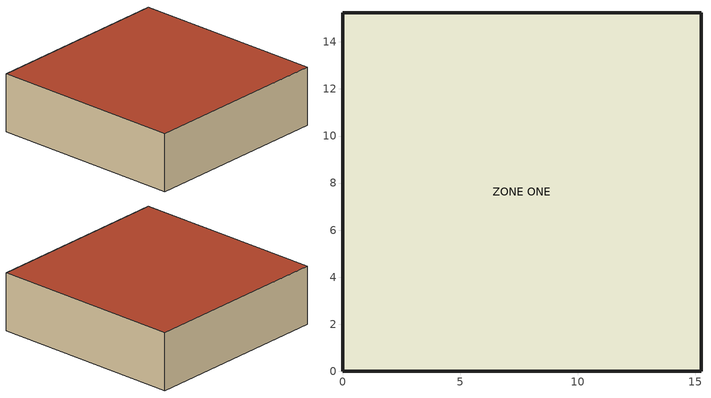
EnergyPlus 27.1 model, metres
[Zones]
ZONE ONE
 floor adiabatic (FLOOR): 15.24,0 0,0 0,15.24 15.24,15.24 z0
 wall outside (R13WALL): 15.24,0 15.24,15.24 0,15.24 0,0 z0:4.57
 wall othersidecoefficients (R13WALL): 0,0 15.24,0 z0:4.57
 roof outside (ROOF31): 0,15.24 0,0 15.24,0 15.24,15.24 z4.57
[Building]
Simple One Zone (Wireframe DXF): North Axis {deg}=0; Terrain=Suburbs; Loads Convergence Tolerance Value {W}=0.04; Temperature Convergence Tolerance Value {deltaC}=0.004; Solar Distribution=MinimalShadowing; Maximum Number of Warmup Days=30; Minimum Number of Warmup Days=6
[Site:Location]
Denver Centennial CO USA WMO=724666: Latitude {deg}=39.57; Longitude {deg}=-104.85; Time Zone {hr}=-7; Elevation {m}=1793
[SizingPeriod:DesignDay] Day of Month=21; Humidity Condition Type=WetBulb; Barometric Pressure {Pa}=81560; Rain Indicator=No; Snow Indicator=No; Daylight Saving Time Indicator=No; Solar Model Indicator=ASHRAEClearSky
Name | Month | Day Type | Maximum Dry-Bulb Temperature {C} | Daily Dry-Bulb Temperature Range {deltaC} | Wetbulb or DewPoint at Maximum Dry-Bulb {C} | Wind Speed {m/s} | Wind Direction {deg} | Sky Clearness
Denver Centennial Ann Htg 99.6% Condns DB | 12 | WinterDesignDay | -18.8 | 0 | -18.8 | 3 | 340 | 0
Denver Centennial Ann Clg 1% Condns DB=>MWB | 7 | SummerDesignDay | 32 | 15.2 | 15.5 | 4.9 | 0 | 1
[Site:GroundTemperature:BuildingSurface]
18.89, 18.92, 19.02, 19.12, 19.21, 19.23, 19.07, 19.32, 19.09, 19.21, 19.13, 18.96
[Material:NoMass] Roughness=Rough; Thermal Absorptance=0.9; Solar Absorptance=0.75; Visible Absorptance=0.75
Name | Thermal Resistance {m2-K/W}
R13LAYER | 2.290965
R31LAYER | 5.456
[Material]
C5 - 4 IN HW CONCRETE: Roughness=MediumRough; Thickness {m}=0.101498; Conductivity {W/m-K}=1.729577; Density {kg/m3}=2242.585; Specific Heat {J/kg-K}=836.8; Thermal Absorptance=0.9; Solar Absorptance=0.65; Visible Absorptance=0.65
[Construction]
R13WALL: R13LAYER
FLOOR: C5 - 4 IN HW CONCRETE
ROOF31: R31LAYER
[Zone]
ZONE ONE: Type=1; Multiplier=1; Ceiling Height {m}=Autocalculate; Volume {m3}=Autocalculate
[SurfaceProperty:OtherSideCoefficients]
OSCCoef:Zn001:Wall001: Combined Convective/Radiative Film Coefficient {W/m2-K}=0; Constant Temperature {C}=20; Constant Temperature Coefficient=0; External Dry-Bulb Temperature Coefficient=0; Ground Temperature Coefficient=0; Wind Speed Coefficient=0; Zone Air Temperature Coefficient=0; Sinusoidal Variation of Constant Temperature Coefficient=Yes; Period of Sinusoidal Variation {hr}=24
[Exterior:Lights]
ExtLights: Schedule=AlwaysOn; Design Level {W}=5250; Control Option=AstronomicalClock
[Schedule:Day:Hourly]
On: 1, 1, 1, 1, 1, 1, 1, 1, 1, 1, 1, 1, 1, 1, 1, 1, 1, 1, 1, 1, 1, 1, 1, 1
[Schedule:Week:Daily]
On Weeks: On, On, On, On, On, On, On, On, On, On, On, On
[Schedule:Year]
AlwaysOn: On Weeks, 1, 1, 12, 31
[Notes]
_1ZoneUncontrolled_SineOSC.idf
Basic file description:  Basic test for EnergyPlus.  Resistive Walls.  Regular (no ground contact) floor.
Regular roof.  No Windows.
Highlights:              Very basic test to see that EnergyPlus "works" with Sinusoidal Other Side Coefficients
Simulation Location/Run: DENVER_STAPLETON_CO_USA_WMO_724690, 2 design days, 1 run period,
Run Control executes two design days (see RUN PERIOD object)
Location:                Denver, CO
Design Days:             DENVER_STAPLETON_CO_USA Annual Heating 99%, MaxDB=-16°C
DENVER_STAPLETON_CO_USA Annual Cooling (DB=>MWB) 1%, MaxDB=32.6°C MWB=15.5°C
Run Period (Weather File): Full Annual Simulation, DENVER_STAPLETON_CO_USA_WMO_724690
Run Control:             No zone or system sizing, design day run control (no weather file simulation)
Building: Fictional 1 zone building with resistive walls.
The building is oriented due north.
Floor Area:        232.25 m2
Number of Stories: 1
Zone Description Details:
Internal gains description:     NA
Interzone Surfaces:             None
Internal Mass:                  None
People:                         None
Lights:                         None
Equipment:                      None
Detached Shading:               None
Daylight:                       None
Natural Ventilation:            None
Compact Schedules:              NA (Example of non-Compact Schedules)
Solar Distribution:             MinimalShadowing
Zonal Equipment:                NA
Central Air Handling Equipment: No
System Equipment Autosize:      No
Purchased Cooling:              No
Purchased Heating:              No
Purchased Chilled Water:        No
Purchased Hot Water:            No
Coils:                          None
Pumps:                          None
Boilers:                        None
Chillers:                       None
Towers:                         None
Standard Reports:               Variable Dictionary, Surfaces (dxf-wireframe), Meter File
Timestep or Hourly Variables:   Hourly and Daily
Time bins Report:               None
HTML Report:                    None
Environmental Emissions:        None
Utility Tariffs:                None
WMO=724666 Time Zone=NAM        (GMT-07:00) Mountain Time (US & Canada)
Data Source=ASHRAE 2009 Annual Design Conditions
Using Design Conditions from "Climate Design Data 2009 ASHRAE Handbook"
Denver Centennial CO USA Extreme Annual Wind Speeds, 1%=11.1m/s, 2.5%=9.5m/s, 5%=8.4m/s
Denver Centennial CO USA Extreme Annual Temperatures, Max Drybulb=-22.9°C Min Drybulb=36.1°C
Denver Centennial CO USA Annual Heating Design Conditions Wind Speed=3m/s Wind Dir=340
Coldest Month=December
Denver Centennial CO USA Annual Heating 99.6%, MaxDB=-18.8°C
